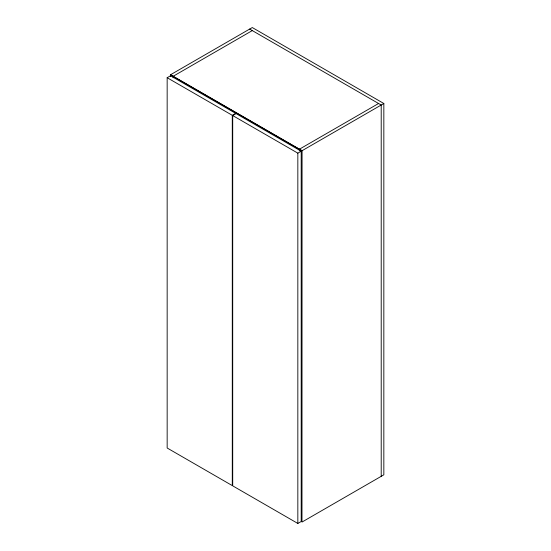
<?xml version="1.0" encoding="UTF-8"?>
<svg xmlns="http://www.w3.org/2000/svg" width="551" height="551" viewBox="0 0 551 551"><rect width="100%" height="100%" fill="white"/><g stroke="black" fill="none" stroke-linecap="round" stroke-linejoin="round"><path stroke-width="0.83" d="M167.16 77.712L170.528 75.769L235.642 113.361L232.281 115.304L167.16 77.712L167.16 448.004L232.281 485.603L232.281 115.304M173.069 76.327L252.289 30.587M232.715 115.558L236.076 113.616L301.197 151.208L301.197 521.508L297.836 523.45L232.715 485.858L232.715 115.558L297.836 153.15L301.197 151.208M299.351 149.238L378.578 103.498M383.84 103.498L301.982 150.754L170.438 74.805L252.289 27.55L383.84 103.498L383.84 474.81L301.982 522.066L302.072 150.705L170.528 74.757L170.438 76.527M249.658 29.072L381.209 105.021L381.209 476.326M299.441 149.183L299.351 150.953M297.836 153.15L297.836 523.45M173.159 76.272L173.159 77.794"/></g></svg>
